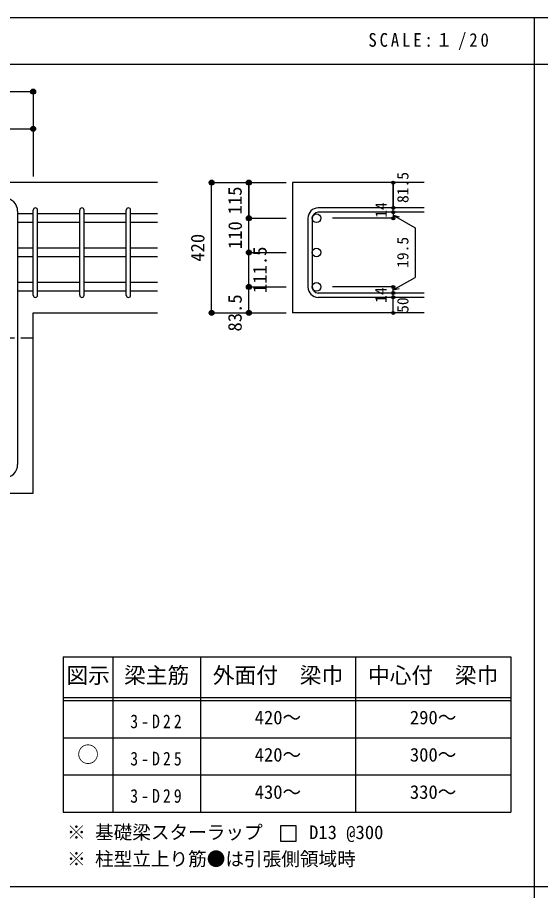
# Model space of a CAD drawing. Units: millimetres at full size, sheet at 1:20. Extents: x -3982 to 3969, y -2797 to 2801.
# Drawn here: x -2415 to -729, y -10 to 2801 of the extents above; entities that cross this region are included whole.
import ezdxf
from ezdxf.enums import TextEntityAlignment as Align

# ---------------------------------------------------------------- set-up
doc = ezdxf.new("R2010")
doc.units = ezdxf.units.MM
doc.header["$LTSCALE"] = 20
doc.header["$PDMODE"] = 32
doc.header["$PDSIZE"] = 10
doc.linetypes.add('CHAIN1', pattern=[8, 5, -1, 1, -1])
for name, color, linetype in [('6-1_躯体線', 2, 'Continuous'), ('6-4_フープ', 7, 'Continuous'), ('6-5_梁主筋', 7, 'Continuous'), ('6-6_S.T.P.', 7, 'Continuous'), ('6-7_文字', 7, 'Continuous'), ('6-D_寸法', 4, 'Continuous'), ('6-E_枠', 7, 'Continuous'), ('F-0_枠', 6, 'Continuous')]:
    doc.layers.add(name, color=color, linetype=linetype)
doc.styles.add('ＭＳ ゴシック', font='')
doc.styles.get('ＭＳ ゴシック').set_extended_font_data('MS Gothic')

msp = doc.modelspace()

# ---------------------------------------------------------------- linework, layer by layer
at = {"layer": '6-1_躯体線'}
for p, q in [((-1963.87, 2269.12), (-3363.87, 2269.12)), ((-1103.87, 2269.12), (-1528.87, 2269.12)), ((-1528.87, 2269.12), (-1528.87, 1849.62)), ((-2363.87, 1849.62), (-1963.87, 1849.62)), ((-2363.87, 1269.12), (-2363.87, 1849.62)), ((-1103.87, 1849.62), (-1528.87, 1849.62)), ((-2714.37, 1269.12), (-2363.87, 1269.12))]:
    msp.add_line(p, q, dxfattribs=at)
at = {"layer": '6-4_フープ'}
msp.add_line((-2413.87, 2177.12), (-2413.87, 1361.12), dxfattribs=at)
for centre, start, end in [((-2455.87, 2177.12), 0, 90), ((-2455.87, 1361.12), 270, 0)]:
    msp.add_arc(centre, 42, start, end, dxfattribs=at)
at = {"layer": '6-5_梁主筋'}
for p, q in [((-2363.87, 2168.2), (-2413.87, 2168.2)), ((-2213.87, 2168.2), (-2349.87, 2168.2)), ((-2063.87, 2168.2), (-2199.87, 2168.2)), ((-1963.87, 2168.2), (-2049.87, 2168.2)), ((-2363.87, 2140.2), (-2413.87, 2140.2)), ((-2213.87, 2140.2), (-2349.87, 2140.2)), ((-2063.87, 2140.2), (-2199.87, 2140.2)), ((-1963.87, 2140.2), (-2049.87, 2140.2)), ((-2363.87, 2058.12), (-2413.87, 2058.12)), ((-2213.87, 2058.12), (-2349.87, 2058.12)), ((-2063.87, 2058.12), (-2199.87, 2058.12)), ((-1963.87, 2058.12), (-2049.87, 2058.12)), ((-2363.87, 2030.12), (-2413.87, 2030.12)), ((-2213.87, 2030.12), (-2349.87, 2030.12)), ((-2063.87, 2030.12), (-2199.87, 2030.12)), ((-1963.87, 2030.12), (-2049.87, 2030.12)), ((-2363.87, 1947.12), (-2413.87, 1947.12)), ((-2213.87, 1947.12), (-2349.87, 1947.12)), ((-2063.87, 1947.12), (-2199.87, 1947.12)), ((-1963.87, 1947.12), (-2049.87, 1947.12)), ((-2363.87, 1919.12), (-2413.87, 1919.12)), ((-2213.87, 1919.12), (-2349.87, 1919.12)), ((-2063.87, 1919.12), (-2199.87, 1919.12)), ((-1963.87, 1919.12), (-2049.87, 1919.12))]:
    msp.add_line(p, q, dxfattribs=at)
at = {"layer": '6-5_梁主筋', "color": 3}
for centre in [(-1450.87, 2154.2), (-1450.87, 2044.12), (-1450.87, 1933.12)]:
    msp.add_circle(centre, 14, dxfattribs=at)
at = {"layer": '6-6_S.T.P.'}
for p, q in [((-2363.87, 1906.62), (-2363.87, 2180.7)), ((-2349.87, 1906.62), (-2349.87, 2180.7)), ((-2213.87, 1906.62), (-2213.87, 2180.7)), ((-2199.87, 1906.62), (-2199.87, 2180.7)), ((-2063.87, 1906.62), (-2063.87, 2180.7)), ((-2049.87, 1906.62), (-2049.87, 2180.7)), ((-1103.87, 2187.7), (-1445.37, 2187.7)), ((-1103.87, 2173.7), (-1445.37, 2173.7)), ((-1478.87, 2154.2), (-1478.87, 1933.12)), ((-1464.87, 2154.2), (-1464.87, 1933.12)), ((-1103.87, 1913.62), (-1445.37, 1913.62)), ((-1103.87, 1899.62), (-1445.37, 1899.62))]:
    msp.add_line(p, q, dxfattribs=at)
for centre, radius, start, end in [((-2356.87, 2180.7), 7, 0, 180), ((-2356.87, 2180.7), 7, 0, 180), ((-2356.87, 2180.7), 7, 0, 180), ((-2356.87, 2180.7), 7, 0, 180), ((-2206.87, 2180.7), 7, 0, 180), ((-2056.87, 2180.7), 7, 0, 180), ((-1445.37, 2154.2), 33.5, 90, 180), ((-1445.37, 2154.2), 19.5, 90, 180), ((-1445.37, 1933.12), 33.5, 180, 270), ((-1445.37, 1933.12), 19.5, 180, 270), ((-2356.87, 1906.62), 7, 180, 0), ((-2356.87, 1906.62), 7, 180, 0), ((-2356.87, 1906.62), 7, 180, 0), ((-2356.87, 1906.62), 7, 180, 0), ((-2206.87, 1906.62), 7, 180, 0), ((-2056.87, 1906.62), 7, 180, 0)]:
    msp.add_arc(centre, radius, start, end, dxfattribs=at)
at = {"layer": '6-7_文字'}
msp.add_lwpolyline([(-1566.94, 148.55), (-1516.94, 148.55), (-1516.94, 198.55), (-1566.94, 198.55)], close=True, dxfattribs=at)
at = {"layer": '6-D_寸法'}
for p, q in [((-3363.87, 2562.15), (-2363.87, 2562.15)), ((-2363.87, 2562.15), (-2363.87, 2442.15)), ((-2363.87, 2442.15), (-2363.87, 2289.12)), ((-2363.87, 2442.15), (-2363.87, 2289.12)), ((-2363.87, 2442.15), (-2363.87, 2289.12)), ((-1788.87, 2269.12), (-1668.87, 2269.12)), ((-1788.87, 2269.12), (-1668.87, 2269.12)), ((-1788.87, 1849.62), (-1788.87, 2269.12)), ((-1668.87, 2269.12), (-1548.87, 2269.12)), ((-1668.87, 2269.12), (-1668.87, 2154.2)), ((-1203.87, 2173.7), (-1203.87, 2187.7)), ((-1203.87, 2173.7), (-1203.87, 2154.2)), ((-1668.87, 2154.2), (-1548.87, 2154.2)), ((-1203.87, 2154.2), (-1399.95, 2154.2)), ((-1203.87, 2163.95), (-1184.55, 2158.77)), ((-1203.87, 2163.95), (-1133.81, 2123.5)), ((-1133.81, 2123.5), (-1133.81, 1963.82)), ((-1668.87, 2044.12), (-1548.87, 2044.12)), ((-1668.87, 1933.12), (-1668.87, 2029.12)), ((-1203.87, 1923.37), (-1133.81, 1963.82)), ((-1668.87, 1933.12), (-1548.87, 1933.12)), ((-1668.87, 1933.12), (-1548.87, 1933.12)), ((-1668.87, 1933.12), (-1548.87, 1933.12)), ((-1203.87, 1933.12), (-1399.95, 1933.12)), ((-1203.87, 1913.62), (-1203.87, 1933.12)), ((-1203.87, 1923.37), (-1184.55, 1928.55)), ((-1203.87, 1899.62), (-1203.87, 1913.62)), ((-1203.87, 1849.62), (-1203.87, 1899.62)), ((-1668.87, 1849.62), (-1548.87, 1849.62))]:
    msp.add_line(p, q, dxfattribs=at)
at = {"layer": '6-D_寸法', "linetype": 'CHAIN1'}
msp.add_line((-3363.87, 1769.12), (-2363.87, 1769.12), dxfattribs=at)
at = {"layer": '6-D_寸法'}
for points in [[(-2548.87, 2442.15), (-2363.87, 2442.15), (-2363.87, 2289.12)], [(-1788.87, 2269.12), (-1668.87, 2269.12), (-1548.87, 2269.12)], [(-1668.87, 2029.12), (-1668.87, 2154.2), (-1668.87, 2269.12)], [(-1203.87, 2269.12), (-1203.87, 2187.7), (-1203.87, 2269.12)], [(-1788.87, 1849.62), (-1668.87, 1849.62), (-1668.87, 1933.12)]]:
    msp.add_lwpolyline(points, dxfattribs=at)
for centre, radius in [((-2363.87, 2562.15), 8), ((-2363.87, 2562.15), 7.2), ((-2363.87, 2562.15), 6.4), ((-2363.87, 2562.15), 5.6), ((-2363.87, 2562.15), 4.8), ((-2363.87, 2562.15), 4), ((-2363.87, 2562.15), 3.2), ((-2363.87, 2562.15), 2.4), ((-2363.87, 2562.15), 1.6), ((-2363.87, 2562.15), 0.8), ((-2363.87, 2442.15), 8), ((-2363.87, 2442.15), 7.2), ((-2363.87, 2442.15), 6.4), ((-2363.87, 2442.15), 5.6), ((-2363.87, 2442.15), 4.8), ((-2363.87, 2442.15), 4), ((-2363.87, 2442.15), 3.2), ((-2363.87, 2442.15), 2.4), ((-2363.87, 2442.15), 1.6), ((-2363.87, 2442.15), 0.8), ((-1788.87, 2269.12), 8), ((-1668.87, 2269.12), 8), ((-1788.87, 2269.12), 7.2), ((-1788.87, 2269.12), 6.4), ((-1788.87, 2269.12), 5.6), ((-1788.87, 2269.12), 4.8), ((-1788.87, 2269.12), 4), ((-1788.87, 2269.12), 3.2), ((-1788.87, 2269.12), 2.4), ((-1788.87, 2269.12), 1.6), ((-1788.87, 2269.12), 0.8), ((-1668.87, 2269.12), 7.2), ((-1668.87, 2269.12), 6.4), ((-1668.87, 2269.12), 5.6), ((-1668.87, 2269.12), 4.8), ((-1668.87, 2269.12), 4), ((-1668.87, 2269.12), 3.2), ((-1668.87, 2269.12), 2.4), ((-1668.87, 2269.12), 1.6), ((-1668.87, 2269.12), 0.8), ((-1203.87, 2269.12), 4), ((-1203.87, 2269.12), 3.6), ((-1203.87, 2269.12), 3.2), ((-1203.87, 2269.12), 2.8), ((-1203.87, 2269.12), 2.4), ((-1203.87, 2269.12), 2), ((-1203.87, 2269.12), 1.6), ((-1203.87, 2269.12), 1.2), ((-1203.87, 2269.12), 0.8), ((-1203.87, 2269.12), 0.4), ((-1203.87, 2187.7), 4), ((-1203.87, 2173.7), 4), ((-1203.87, 2187.7), 3.6), ((-1203.87, 2173.7), 3.6), ((-1203.87, 2187.7), 3.2), ((-1203.87, 2173.7), 3.2), ((-1203.87, 2187.7), 2.8), ((-1203.87, 2173.7), 2.8), ((-1203.87, 2187.7), 2.4), ((-1203.87, 2173.7), 2.4), ((-1203.87, 2187.7), 2), ((-1203.87, 2173.7), 2), ((-1203.87, 2187.7), 1.6), ((-1203.87, 2173.7), 1.6), ((-1203.87, 2187.7), 1.2), ((-1203.87, 2173.7), 1.2), ((-1203.87, 2187.7), 0.8), ((-1203.87, 2173.7), 0.8), ((-1203.87, 2187.7), 0.4), ((-1203.87, 2173.7), 0.4), ((-1668.87, 2154.2), 8), ((-1668.87, 2154.2), 7.2), ((-1668.87, 2154.2), 6.4), ((-1668.87, 2154.2), 5.6), ((-1668.87, 2154.2), 4.8), ((-1668.87, 2154.2), 4), ((-1668.87, 2154.2), 3.2), ((-1668.87, 2154.2), 2.4), ((-1668.87, 2154.2), 1.6), ((-1668.87, 2154.2), 0.8), ((-1203.87, 2154.2), 4), ((-1203.87, 2154.2), 3.6), ((-1203.87, 2154.2), 3.2), ((-1203.87, 2154.2), 2.8), ((-1203.87, 2154.2), 2.4), ((-1203.87, 2154.2), 2), ((-1203.87, 2154.2), 1.6), ((-1203.87, 2154.2), 1.2), ((-1203.87, 2154.2), 0.8), ((-1203.87, 2154.2), 0.4), ((-1668.87, 2044.12), 8), ((-1668.87, 2044.12), 7.2), ((-1668.87, 2044.12), 6.4), ((-1668.87, 2044.12), 5.6), ((-1668.87, 2044.12), 4.8), ((-1668.87, 2044.12), 4), ((-1668.87, 2044.12), 3.2), ((-1668.87, 2044.12), 2.4), ((-1668.87, 2044.12), 1.6), ((-1668.87, 2044.12), 0.8), ((-1668.87, 1933.12), 8), ((-1668.87, 1933.12), 7.2), ((-1668.87, 1933.12), 6.4), ((-1668.87, 1933.12), 5.6), ((-1668.87, 1933.12), 4.8), ((-1668.87, 1933.12), 4), ((-1668.87, 1933.12), 3.2), ((-1668.87, 1933.12), 2.4), ((-1668.87, 1933.12), 1.6), ((-1668.87, 1933.12), 0.8), ((-1203.87, 1933.12), 4), ((-1203.87, 1913.62), 4), ((-1203.87, 1933.12), 3.6), ((-1203.87, 1913.62), 3.6), ((-1203.87, 1933.12), 3.2), ((-1203.87, 1913.62), 3.2), ((-1203.87, 1933.12), 2.8), ((-1203.87, 1913.62), 2.8), ((-1203.87, 1933.12), 2.4), ((-1203.87, 1913.62), 2.4), ((-1203.87, 1933.12), 2), ((-1203.87, 1913.62), 2), ((-1203.87, 1933.12), 1.6), ((-1203.87, 1913.62), 1.6), ((-1203.87, 1933.12), 1.2), ((-1203.87, 1913.62), 1.2), ((-1203.87, 1933.12), 0.8), ((-1203.87, 1913.62), 0.8), ((-1203.87, 1933.12), 0.4), ((-1203.87, 1913.62), 0.4), ((-1203.87, 1899.62), 4), ((-1203.87, 1899.62), 3.6), ((-1203.87, 1899.62), 3.2), ((-1203.87, 1899.62), 2.8), ((-1203.87, 1899.62), 2.4), ((-1203.87, 1899.62), 2), ((-1203.87, 1899.62), 1.6), ((-1203.87, 1899.62), 1.2), ((-1203.87, 1899.62), 0.8), ((-1203.87, 1899.62), 0.4), ((-1788.87, 1849.62), 8), ((-1788.87, 1849.62), 7.2), ((-1788.87, 1849.62), 6.4), ((-1788.87, 1849.62), 5.6), ((-1668.87, 1849.62), 8), ((-1668.87, 1849.62), 7.2), ((-1668.87, 1849.62), 6.4), ((-1668.87, 1849.62), 5.6), ((-1788.87, 1849.62), 4.8), ((-1788.87, 1849.62), 4), ((-1788.87, 1849.62), 3.2), ((-1788.87, 1849.62), 2.4), ((-1788.87, 1849.62), 1.6), ((-1788.87, 1849.62), 0.8), ((-1668.87, 1849.62), 4.8), ((-1668.87, 1849.62), 4), ((-1668.87, 1849.62), 3.2), ((-1668.87, 1849.62), 2.4), ((-1668.87, 1849.62), 1.6), ((-1668.87, 1849.62), 0.8), ((-1203.87, 1849.62), 4), ((-1203.87, 1849.62), 3.6), ((-1203.87, 1849.62), 3.2), ((-1203.87, 1849.62), 2.8), ((-1203.87, 1849.62), 2.4), ((-1203.87, 1849.62), 2), ((-1203.87, 1849.62), 1.6), ((-1203.87, 1849.62), 1.2), ((-1203.87, 1849.62), 0.8), ((-1203.87, 1849.62), 0.4)]:
    msp.add_circle(centre, radius, dxfattribs=at)
at = {"layer": '6-D_寸法', "color": 7}
for p in [(-2363.87, 2562.15), (-2363.87, 2442.15), (-1788.87, 2269.12), (-1668.87, 2269.12), (-1203.87, 2269.12), (-1203.87, 2187.7), (-1203.87, 2173.7), (-1668.87, 2154.2), (-1203.87, 2154.2), (-1668.87, 2044.12), (-1668.87, 1933.12), (-1203.87, 1933.12), (-1203.87, 1933.12), (-1203.87, 1933.12), (-1203.87, 1913.62), (-1203.87, 1899.62), (-1788.87, 1849.62), (-1668.87, 1849.62), (-1203.87, 1849.62)]:
    msp.add_point(p, dxfattribs=at)
at = {"layer": '6-E_枠', "color": 3}
for p, q in [((-2267.02, 741.85), (-2267.02, 241.85)), ((-2267.02, 741.85), (-825.33, 741.85)), ((-825.33, 741.85), (-825.33, 241.85)), ((-2267.02, 241.85), (-825.33, 241.85))]:
    msp.add_line(p, q, dxfattribs=at)
at = {"layer": '6-E_枠'}
for p, q in [((-2107.02, 741.85), (-2107.02, 241.85)), ((-1825.33, 741.85), (-1825.33, 241.85)), ((-1325.33, 741.85), (-1325.33, 241.85)), ((-2267.02, 611.85), (-825.33, 611.85)), ((-2267.02, 601.85), (-825.33, 601.85)), ((-2267.02, 481.85), (-825.33, 481.85)), ((-2267.02, 361.85), (-825.33, 361.85))]:
    msp.add_line(p, q, dxfattribs=at)
at = {"layer": 'F-0_枠'}
msp.add_line((-3981.92, 2800.77), (3969.4, 2800.77), dxfattribs=at)
at = {"layer": 'F-0_枠', "color": 2}
for p, q in [((-749.76, 2800.77), (-749.76, -2796.83)), ((-3981.92, 2650.77), (2482.4, 2650.77)), ((2482.4, 1.97), (-3981.92, 1.97))]:
    msp.add_line(p, q, dxfattribs=at)

# ---------------------------------------------------------------- texts
at = {"layer": '6-7_文字', "color": 2, "style": 'ＭＳ ゴシック'}
for s, p in [('図示', (-2257.02, 641.85)), ('梁主筋', (-2071.17, 641.85)), ('外面付\u3000梁巾', (-1785.33, 641.85)), ('中心付\u3000梁巾', (-1285.33, 641.85)), ('○', (-2222.02, 386.85))]:
    msp.add_text(s, height=51.32, dxfattribs=at).set_placement(p, align=Align.BOTTOM_LEFT)
at = {"layer": '6-7_文字', "style": 'ＭＳ ゴシック'}
for s, p in [('420～', (-1650.33, 511.85)), ('290～', (-1150.33, 511.85)), ('420～', (-1650.33, 391.85)), ('300～', (-1150.33, 391.85)), ('430～', (-1650.33, 271.85)), ('330～', (-1150.33, 271.85)), ('※ 基礎梁スターラップ     D13 @300', (-2254.64, 142.13)), ('※ 柱型立上り筋●は引張側領域時', (-2254.64, 56.45))]:
    msp.add_text(s, height=43.99, dxfattribs=at).set_placement(p, align=Align.BOTTOM_LEFT)
at = {"layer": '6-7_文字', "color": 2, "insert": (-1283.99, 2695.77), "char_height": 43.99, "attachment_point": 7, "style": 'ＭＳ ゴシック'}
msp.add_mtext('\\T1.34;\\W0.9;SCALE:１/20', dxfattribs=at)
at = {"layer": '6-7_文字', "char_height": 43.99, "attachment_point": 7, "style": 'ＭＳ ゴシック'}
for s, insert in [('\\T1.38;\\W0.85;3-D22', (-2051.17, 511.85)), ('\\T1.38;\\W0.85;3-D25', (-2051.17, 391.85)), ('\\T1.38;\\W0.85;3-D29', (-2051.17, 271.85))]:
    msp.add_mtext(s, dxfattribs=dict(at, insert=insert))
at = {"layer": '6-D_寸法', "style": 'ＭＳ ゴシック'}
for s, height, p in [('81.5', 36.66, (-1143.82, 2203.43)), ('115', 43.99, (-1678.87, 2166.66)), ('14', 36.66, (-1213.87, 2155.77)), ('110', 43.99, (-1678.3, 2054.84)), ('420', 43.99, (-1798.87, 2014.37)), ('19.5', 36.66, (-1144.08, 1994.5)), ('111.5', 43.99, (-1598.52, 1913.5)), ('14', 36.66, (-1214.53, 1881.95)), ('83.5', 43.99, (-1678.87, 1789.62)), ('50', 36.66, (-1143.85, 1849.79))]:
    msp.add_text(s, height=height, rotation=90, dxfattribs=at).set_placement(p, align=Align.BOTTOM_LEFT)

doc.saveas('drawing.dxf')
